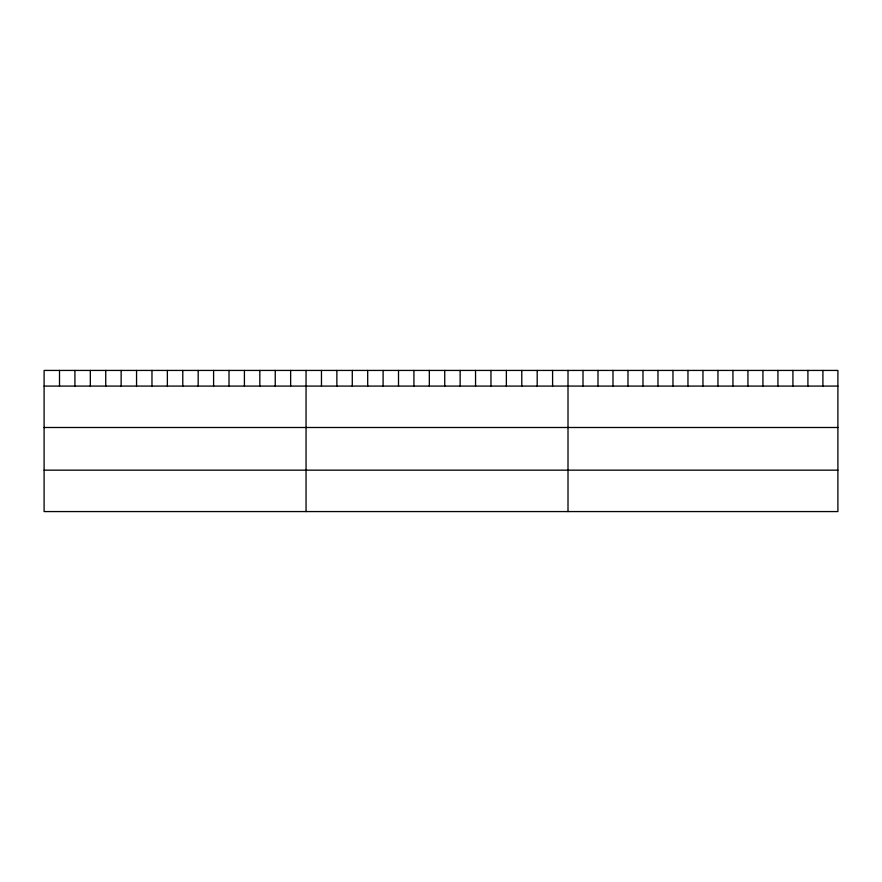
<?xml version="1.0" encoding="UTF-8"?>
<svg xmlns="http://www.w3.org/2000/svg" width="882" height="882" viewBox="0 0 882 882"><rect width="100%" height="100%" fill="white"/><g stroke="black" fill="none" stroke-linecap="round" stroke-linejoin="round"><path stroke-width="1.32" d="M837.9 386.084L837.9 511.571L44.1 511.571L44.1 370.429L837.9 370.429L837.9 386.084L44.1 386.084M44.1 427.494L837.9 427.494M44.1 470.161L837.9 470.161M822.906 370.429L822.906 386.084M807.912 370.429L807.912 386.084M792.918 370.429L792.918 386.084M777.924 370.429L777.924 386.084M762.93 370.429L762.93 386.084M747.936 370.429L747.936 386.084M732.942 370.429L732.942 386.084M717.948 370.429L717.948 386.084M702.954 370.429L702.954 386.084M687.96 370.429L687.96 386.084M672.966 370.429L672.966 386.084M657.972 370.429L657.972 386.084M642.978 370.429L642.978 386.084M627.984 370.429L627.984 386.084M612.99 370.429L612.99 386.084M597.996 370.429L597.996 386.084M583.002 370.429L583.002 386.084M568.008 370.429L568.008 511.571M552.595 370.429L552.595 386.084M537.193 370.429L537.193 386.084M521.78 370.429L521.78 386.084M506.367 370.429L506.367 386.084M490.965 370.429L490.965 386.084M475.552 370.429L475.552 386.084M460.139 370.429L460.139 386.084M444.737 370.429L444.737 386.084M429.325 370.429L429.325 386.084M413.923 370.429L413.923 386.084M398.51 370.429L398.51 386.084M383.097 370.429L383.097 386.084M367.695 370.429L367.695 386.084M352.282 370.429L352.282 386.084M336.869 370.429L336.869 386.084M321.467 370.429L321.467 386.084M306.054 370.429L306.054 511.571M290.641 370.429L290.641 386.084M275.239 370.429L275.239 386.084M259.826 370.429L259.826 386.084M244.413 370.429L244.413 386.084M229.011 370.429L229.011 386.084M213.598 370.429L213.598 386.084M198.185 370.429L198.185 386.084M182.783 370.429L182.783 386.084M167.371 370.429L167.371 386.084M151.969 370.429L151.969 386.084M136.556 370.429L136.556 386.084M121.143 370.429L121.143 386.084M105.741 370.429L105.741 386.084M90.328 370.429L90.328 386.084M74.915 370.429L74.915 386.084M59.513 370.429L59.513 386.084"/></g></svg>
